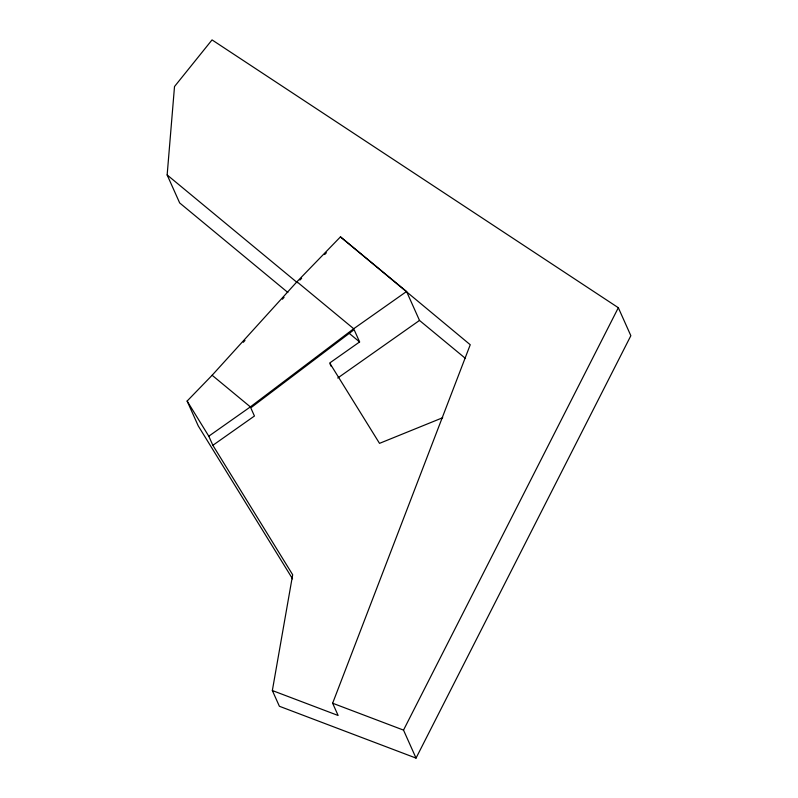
<?xml version="1.0" encoding="UTF-8"?>
<svg xmlns="http://www.w3.org/2000/svg" width="798" height="798" viewBox="0 0 798 798"><rect width="100%" height="100%" fill="white"/><g stroke="black" fill="none" stroke-linecap="round" stroke-linejoin="round"><path stroke-width="1.2" d="M287.859 292.477L179.67 202.941L167.151 174.952L174.513 86.533L212.039 39.9L618.33 307.719L630.849 335.709L416.037 758.1L279.38 706.26L272.347 690.539L292.676 574.75L212.867 445.304L208.787 436.187L187.131 401.055L212.128 375.26L296.946 281.764L340.467 236.856L406.561 291.499L419.499 320.437L465.513 358.472M272.347 690.539L338.123 715.487L332.636 703.228L470.241 344.746L340.467 236.856M416.037 758.1L403.519 730.11L618.33 307.719M243.32 342.292L244.976 340.457M282.402 299.21L284.058 297.375M299.928 280.068L301.634 278.303M324.676 254.532L326.382 252.767M208.787 436.187L250.363 406.9L353.704 328.736L406.561 291.499M212.867 445.304L254.442 416.017L250.781 407.848L354.122 329.674L359.609 341.943L329.694 363.01L379.519 443.359L442.72 417.713M337.734 378.023L419.499 320.437M332.636 703.228L403.519 730.11M296.946 281.764L353.704 328.736M167.151 174.952L297.365 282.711M349.205 333.335L359.609 341.943M212.128 375.26L250.363 406.9M292.557 578.869L198.243 425.903L187.131 401.055M330.192 364.137L331.2 366.382"/></g></svg>
